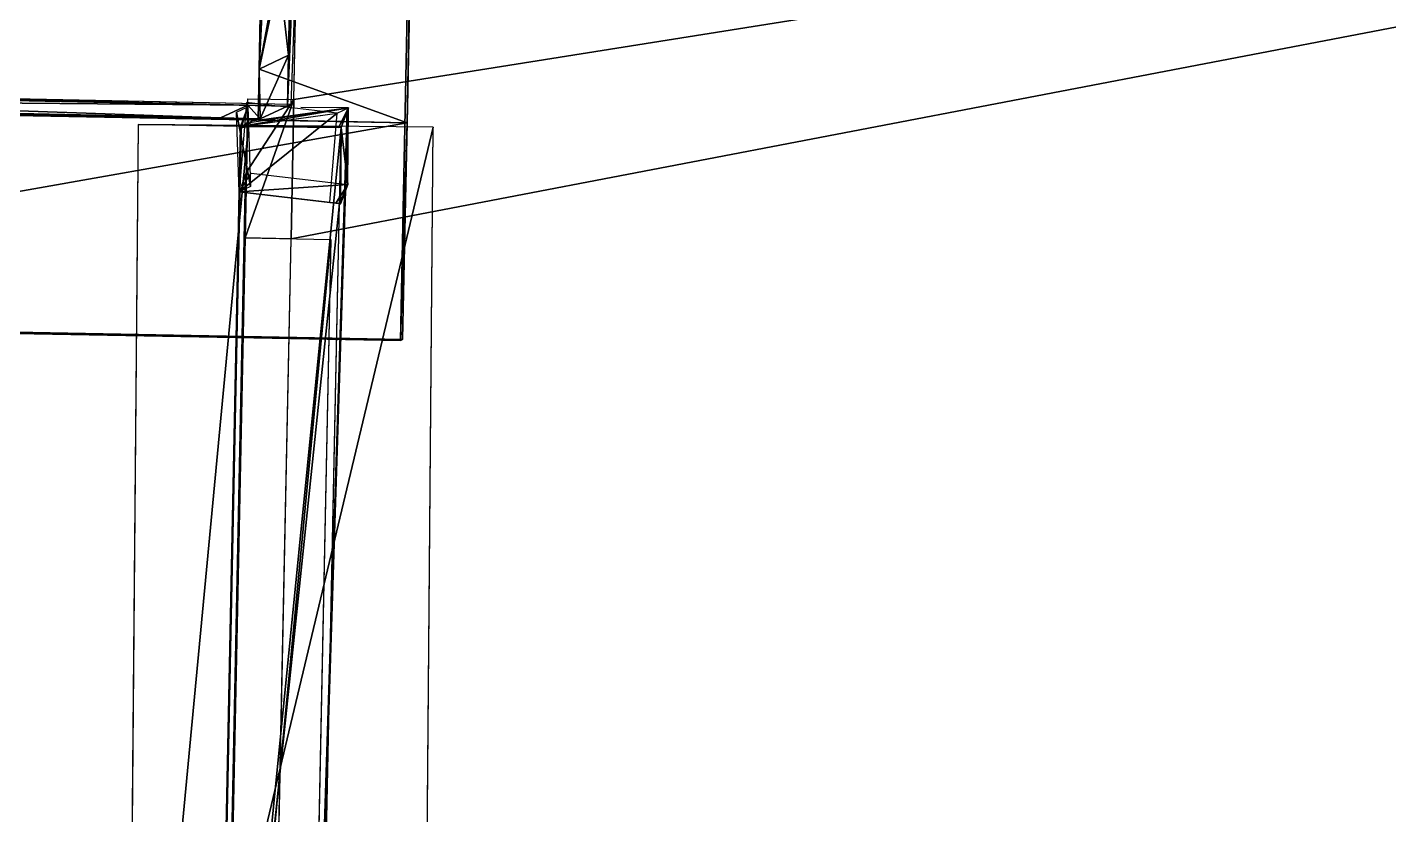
# Model space of a CAD drawing. Extents: x -1551 to 3643, y -2128 to 2177.
# Drawn here: x 396.6 to 477.2, y -26.5 to 20.1 of the extents above; entities that cross this region are included whole.
import ezdxf

# ---------------------------------------------------------------- set-up
doc = ezdxf.new("R2010")
doc.units = 0
doc.header["$MEASUREMENT"] = 0
doc.layers.get('0').update_dxf_attribs({"color": 13, "linetype": 'CONTINUOUS'})

# ---------------------------------------------------------------- blocks, each defined once
blk = doc.blocks.new('HOUSE_DWG')
at = {"color": 0}
for p, q in [((554.496, 70.749, 194.095), (538.333, 138.813, 194.095)), ((538.333, 138.813, 186.381), (551.533, 83.224, 186.381)), ((538.333, 138.813, 186.381), (551.533, 83.224, 186.381)), ((554.496, 70.749, 194.095), (538.333, 138.813, 194.095)), ((542.263, 84.106, 186.381), (529.756, 136.776, 186.381)), ((542.263, 84.106, 82.079), (529.756, 136.776, 82.079)), ((542.263, 84.106, 186.381), (529.756, 136.776, 186.381)), ((542.263, 84.106, 82.079), (529.756, 136.776, 82.079)), ((543.287, 81.694, 86.119), (532.889, 125.483, 86.119)), ((542.956, 81.187, 186.381), (542.263, 84.106, 186.381)), ((542.263, 84.106, 82.079), (542.263, 84.106, 186.381)), ((542.956, 81.187, 186.381), (542.263, 84.106, 186.381)), ((542.956, 81.187, 82.079), (542.263, 84.106, 82.079)), ((542.263, 84.106, 82.079), (542.263, 84.106, 186.381)), ((542.956, 81.187, 82.079), (542.263, 84.106, 82.079)), ((551.533, 83.224, 186.381), (488.178, 68.179, 201.448)), ((551.533, 83.224, 186.381), (488.178, 68.179, 201.448)), ((542.956, 81.187, 186.381), (551.533, 83.224, 186.381)), ((542.956, 81.187, 186.381), (551.533, 83.224, 186.381)), ((551.533, 83.224, 186.381), (554.496, 70.749, 186.381)), ((551.533, 83.224, 186.381), (554.496, 70.749, 186.381)), ((552.252, 82.674, 126.731), (541.652, 80.027, 126.731)), ((570.668, 8.946, 125.262), (552.252, 82.674, 126.731)), ((540.651, 81.069, 86.676), (543.287, 81.694, 86.119)), ((546.538, 82.037, 126.731), (541.181, 81.308, 126.449)), ((546.538, 82.037, 86.735), (541.203, 79.842, 86.735)), ((546.538, 82.037, 86.735), (541.221, 79.762, 86.735)), ((541.652, 80.027, 126.731), (546.538, 82.037, 126.731)), ((545.187, 73.693, 86.119), (543.287, 81.694, 86.119)), ((545.187, 73.693, 86.119), (543.287, 81.694, 86.119)), ((546.538, 82.037, 86.735), (543.801, 81.356, 86.746)), ((546.538, 82.037, 86.731), (546.538, 82.037, 86.735)), ((547.647, 77.662, 86.661), (546.538, 82.037, 86.731)), ((563.194, 7.981, 85.569), (546.538, 82.037, 86.735)), ((546.538, 82.037, 86.735), (546.605, 81.921, 92.868)), ((546.823, 81.243, 126.546), (546.538, 82.037, 86.735)), ((546.538, 82.037, 86.735), (546.605, 81.921, 92.868)), ((546.538, 82.037, 126.731), (546.538, 82.037, 86.735)), ((547.45, 76.812, 126.79), (546.538, 82.037, 126.731)), ((546.605, 81.921, 92.868), (546.654, 81.835, 97.408)), ((546.605, 81.921, 92.868), (563.26, 7.865, 91.701)), ((546.605, 81.921, 92.868), (546.654, 81.835, 97.408)), ((546.654, 81.835, 97.408), (546.971, 81.28, 126.545)), ((546.654, 81.835, 97.408), (546.971, 81.28, 126.545)), ((540.673, 80.645, 82.079), (440.139, 56.772, 82.079)), ((440.139, 56.772, 179.228), (540.673, 80.645, 179.228)), ((440.139, 56.772, 179.228), (540.673, 80.645, 179.228)), ((540.673, 80.645, 82.079), (440.139, 56.772, 82.079)), ((516.307, 74.859, 68.949), (542.956, 81.187, 68.949)), ((541.656, 76.84, 86.676), (540.651, 81.069, 86.676)), ((542.956, 81.187, 82.079), (540.673, 80.645, 82.079)), ((540.673, 80.645, 179.228), (542.956, 81.187, 179.228)), ((540.673, 80.645, 179.228), (542.956, 81.187, 179.228)), ((542.956, 81.187, 82.079), (540.673, 80.645, 82.079)), ((540.673, 80.645, 82.079), (540.673, 80.645, 179.228)), ((540.673, 80.645, 82.079), (540.673, 80.645, 179.228)), ((540.768, 80.602, 86.753), (540.764, 80.607, 86.473)), ((540.764, 80.607, 86.473), (541.653, 76.845, 86.414)), ((540.764, 80.607, 126.508), (540.764, 80.607, 86.473)), ((540.764, 80.607, 86.473), (542.09, 76.083, 86.473)), ((542.09, 76.083, 126.508), (540.764, 80.607, 126.508)), ((541.163, 79.912, 123.071), (540.768, 80.602, 86.767)), ((540.768, 80.602, 86.767), (540.768, 80.602, 86.753)), ((541.181, 81.308, 126.449), (542.093, 76.083, 126.508)), ((546.971, 81.28, 126.545), (541.187, 79.907, 126.732)), ((541.711, 79.972, 126.566), (546.823, 81.243, 126.546)), ((542.956, 81.187, 68.949), (542.956, 81.187, 82.079)), ((542.956, 81.187, 179.228), (542.956, 81.187, 186.381)), ((542.956, 81.187, 179.228), (542.956, 81.187, 186.381)), ((542.956, 81.187, 179.228), (542.956, 81.187, 82.079)), ((542.956, 81.187, 179.228), (542.956, 81.187, 82.079)), ((542.956, 81.187, 68.949), (542.956, 81.187, 82.079)), ((546.971, 81.28, 126.545), (546.823, 81.243, 126.546)), ((546.971, 81.28, 126.545), (548.084, 76.899, 126.824)), ((548.011, 76.896, 126.476), (546.971, 81.28, 126.545)), ((541.652, 80.027, 126.731), (535.304, 78.441, 126.731)), ((541.652, 80.027, 126.731), (535.304, 78.441, 126.731)), ((541.203, 79.842, 126.731), (535.304, 78.441, 126.731)), ((540.979, 79.705, 86.698), (541.199, 79.757, 123.017)), ((541.163, 79.912, 123.071), (541.193, 79.782, 123.069)), ((541.166, 79.907, 123.327), (541.163, 79.912, 123.071)), ((541.163, 79.912, 123.071), (541.193, 79.782, 123.069)), ((541.193, 79.782, 123.069), (541.166, 79.907, 123.327)), ((541.175, 79.891, 124.145), (541.166, 79.907, 123.327)), ((541.193, 79.782, 123.069), (541.166, 79.907, 123.327)), ((541.193, 79.782, 123.069), (541.166, 79.907, 123.327)), ((541.201, 79.845, 126.567), (541.175, 79.891, 124.145)), ((541.175, 79.891, 124.145), (541.206, 79.759, 124.142)), ((541.175, 79.891, 124.145), (541.206, 79.759, 124.142)), ((541.187, 79.907, 126.732), (541.203, 79.842, 126.731)), ((541.199, 79.757, 123.017), (541.193, 79.782, 123.069)), ((541.199, 79.757, 123.017), (541.193, 79.782, 123.069)), ((541.199, 79.757, 123.069), (541.193, 79.782, 123.069)), ((541.199, 79.757, 123.069), (541.193, 79.782, 123.069)), ((541.199, 79.757, 123.069), (541.193, 79.782, 123.069)), ((541.206, 79.759, 124.142), (541.199, 79.757, 123.069)), ((541.206, 79.759, 124.142), (541.199, 79.757, 123.069)), ((541.206, 79.759, 124.142), (541.199, 79.757, 123.069)), ((541.199, 79.757, 123.069), (558.573, 6.487, 121.908)), ((541.199, 79.757, 123.017), (541.199, 79.757, 123.069)), ((541.711, 79.972, 126.566), (541.201, 79.845, 126.567)), ((541.221, 79.762, 126.566), (541.201, 79.845, 126.567)), ((541.221, 79.762, 126.566), (541.201, 79.845, 126.567)), ((541.203, 79.842, 126.731), (541.201, 79.845, 126.567)), ((541.221, 79.762, 126.566), (541.201, 79.845, 126.567)), ((541.221, 79.762, 126.566), (541.201, 79.845, 126.567)), ((541.203, 79.842, 126.731), (541.652, 80.027, 126.731)), ((541.221, 79.762, 126.566), (541.203, 79.842, 126.731)), ((541.221, 79.762, 126.566), (541.203, 79.842, 126.731)), ((541.203, 79.842, 86.735), (541.203, 79.842, 126.731)), ((541.206, 79.759, 124.142), (541.221, 79.762, 126.566)), ((541.206, 79.759, 124.142), (541.221, 79.762, 126.566)), ((541.206, 79.759, 124.142), (541.221, 79.762, 126.566)), ((541.206, 79.759, 124.142), (541.221, 79.762, 126.566)), ((541.206, 79.759, 124.142), (541.883, 76.893, 124.097)), ((541.221, 79.762, 126.566), (541.711, 79.972, 126.566)), ((541.221, 79.762, 86.735), (541.221, 79.762, 126.566)), ((541.221, 79.762, 126.566), (541.897, 76.897, 126.52)), ((541.898, 76.897, 126.566), (541.221, 79.762, 126.566)), ((541.221, 79.762, 126.566), (541.897, 76.897, 126.52)), ((541.656, 76.84, 86.698), (540.979, 79.705, 86.698)), ((535.304, 78.441, 126.731), (553.72, 4.713, 125.262)), ((541.951, 76.872, 87.075), (547.651, 77.654, 87.075)), ((547.651, 77.654, 87.075), (547.647, 77.662, 86.661)), ((548.08, 76.905, 126.475), (547.651, 77.654, 87.075)), ((547.651, 77.654, 87.075), (547.79, 76.865, 126.477)), ((548.08, 76.905, 126.475), (547.651, 77.654, 87.075)), ((547.651, 77.654, 87.075), (547.79, 76.865, 126.477)), ((541.653, 76.845, 86.414), (541.656, 76.84, 86.676)), ((541.71, 76.746, 91.606), (541.656, 76.84, 86.698)), ((541.656, 76.84, 86.698), (542.551, 73.067, 86.676)), ((541.656, 76.84, 86.685), (541.656, 76.84, 86.694)), ((541.656, 76.84, 86.694), (541.656, 76.84, 86.698)), ((541.656, 76.84, 86.676), (541.656, 76.84, 86.685)), ((542.551, 73.067, 86.676), (541.656, 76.84, 86.676)), ((541.71, 76.746, 91.606), (541.973, 76.286, 115.839)), ((558.239, 7.07, 91.202), (541.71, 76.746, 91.606)), ((541.897, 76.897, 126.52), (541.883, 76.893, 124.097)), ((541.897, 76.897, 126.52), (541.883, 76.893, 124.097)), ((541.883, 76.893, 124.097), (542.063, 76.129, 124.085)), ((542.09, 76.083, 126.508), (541.897, 76.897, 126.52)), ((541.897, 76.897, 126.52), (541.898, 76.897, 126.566)), ((542.09, 76.083, 126.508), (541.951, 76.872, 87.075)), ((542.093, 76.083, 126.508), (547.79, 76.865, 126.508)), ((547.79, 76.865, 126.477), (542.093, 76.083, 126.508)), ((547.79, 76.865, 126.477), (542.093, 76.083, 126.508)), ((542.093, 76.083, 126.508), (547.79, 76.865, 126.508)), ((547.45, 76.812, 126.79), (542.093, 76.083, 126.508)), ((547.45, 76.812, 126.79), (542.093, 76.083, 126.508)), ((548.084, 76.899, 126.824), (547.45, 76.812, 126.79)), ((547.79, 76.865, 126.477), (548.011, 76.896, 126.476)), ((547.79, 76.865, 126.477), (548.011, 76.896, 126.476)), ((547.79, 76.865, 126.508), (547.79, 76.865, 126.477)), ((547.79, 76.865, 126.508), (547.79, 76.865, 126.477)), ((548.011, 76.896, 126.476), (548.08, 76.905, 126.475)), ((548.011, 76.896, 126.476), (548.08, 76.905, 126.475)), ((548.084, 76.899, 126.824), (548.08, 76.905, 126.475)), ((548.084, 76.899, 126.824), (548.08, 76.905, 126.475)), ((542.01, 76.221, 119.243), (542.063, 76.129, 124.085)), ((542.063, 76.129, 124.085), (542.09, 76.083, 126.508)), ((542.09, 76.083, 86.473), (542.09, 76.083, 126.508)), ((542.093, 76.083, 126.508), (542.09, 76.083, 126.508)), ((542.551, 73.067, 86.676), (547.475, 74.239, 85.953)), ((547.475, 74.239, 85.953), (563.194, 7.981, 85.569)), ((545.187, 73.693, 86.119), (542.551, 73.067, 86.676)), ((560.959, 7.27, 86.119), (545.187, 73.693, 86.119)), ((542.551, 73.067, 86.676), (558.186, 7.164, 86.294)), ((542.551, 73.067, 86.676), (558.186, 7.164, 86.294)), ((491.14, 55.704, 209.162), (554.496, 70.749, 194.095)), ((491.14, 55.704, 209.162), (554.496, 70.749, 194.095)), ((554.496, 70.749, 186.381), (554.496, 70.749, 194.095)), ((554.496, 70.749, 186.381), (554.496, 70.749, 194.095))]:
    blk.add_line(p, q, dxfattribs=at)
at = {"color": 47}
blk.add_line((542.956, 81.187, 68.949), (529.756, 136.776, 11.702), dxfattribs=at)
at = {"color": 17}
for p, q in [((558.572, 6.593, 125.571), (541.203, 79.842, 126.731)), ((558.572, 6.593, 125.571), (541.203, 79.842, 126.731)), ((564.356, 7.966, 125.384), (548.011, 76.896, 126.476))]:
    blk.add_line(p, q, dxfattribs=at)
at = {"color": 253}
blk.add_line((554.496, 70.749, 186.381), (491.14, 55.704, 201.448), dxfattribs=at)
blk.add_line((554.496, 70.749, 186.381), (491.14, 55.704, 201.448), dxfattribs=at)
at = {"color": 8}
mesh = blk.add_polyface(dxfattribs=at)
corners = [(491.14, 55.704, 209.162), (477.686, 112.36, 209.162), (432.242, 41.718, 189.013), (481.713, 234.575, 219.864), (429.647, 118.729, 194.095), (551.54, 129.898, 234.427), (489.162, 392.587, 234.427)]
mesh.append_faces([[corners[k] for k in face] for face in [(2, 3, 4), (3, 5, 6)]], dxfattribs={"vtx0": -1, "color": 8})
mesh.append_faces([[corners[k] for k in face] for face in [(3, 2, 1)]], dxfattribs={"vtx0": -1, "vtx1": -1, "vtx2": -1, "color": 8})
mesh.append_faces([[corners[k] for k in face] for face in [(3, 1, 5)]], dxfattribs={"vtx0": -1, "vtx2": -1, "color": 8})
mesh.append_faces([[corners[k] for k in face] for face in [(0, 1, 2)]], dxfattribs={"vtx1": -1, "color": 8})
at = {"color": 55}
mesh = blk.add_polyface(dxfattribs=at)
corners = [(775.96, 183.203, 86.119), (543.287, 81.694, 86.119), (532.889, 125.483, 86.119), (545.187, 73.693, 86.119), (560.959, 7.27, 86.119), (657.721, 30.247, 86.119), (690.563, 39.729, 86.119), (797.995, 90.408, 86.119), (803.649, 66.596, 86.119), (804.031, 64.99, 86.119), (803.652, 66.583, 86.119)]
mesh.append_faces([[corners[k] for k in face] for face in [(0, 1, 2), (6, 7, 8), (9, 6, 10)]], dxfattribs={"vtx0": -1, "color": 55})
mesh.append_faces([[corners[k] for k in face] for face in [(1, 0, 3), (3, 0, 4), (4, 0, 5)]], dxfattribs={"vtx0": -1, "vtx1": -1, "color": 55})
mesh.append_faces([[corners[k] for k in face] for face in [(5, 0, 6)]], dxfattribs={"vtx0": -1, "vtx1": -1, "vtx2": -1, "color": 55})
mesh.append_faces([[corners[k] for k in face] for face in [(6, 0, 7), (6, 9, 5)]], dxfattribs={"vtx0": -1, "vtx2": -1, "color": 55})
at = {"color": 8}
mesh = blk.add_polyface(dxfattribs=at)
corners = [(491.14, 55.704, 209.162), (490.383, 115.375, 206.142), (477.686, 112.36, 209.162), (538.333, 138.813, 194.095), (487.674, 126.783, 206.142), (554.496, 70.749, 194.095)]
mesh.append_faces([[corners[k] for k in face] for face in [(0, 1, 2), (1, 3, 4), (3, 0, 5)]], dxfattribs={"vtx0": -1, "color": 8})
mesh.append_faces([[corners[k] for k in face] for face in [(3, 1, 0)]], dxfattribs={"vtx0": -1, "vtx1": -1, "vtx2": -1, "color": 8})
at = {"color": 0}
mesh = blk.add_polyface(dxfattribs=at)
corners = [(538.333, 138.813, 186.381), (542.263, 84.106, 186.381), (529.756, 136.776, 186.381), (551.533, 83.224, 186.381), (542.956, 81.187, 186.381)]
mesh.append_faces([[corners[k] for k in face] for face in [(0, 1, 2), (1, 3, 4)]], dxfattribs={"vtx0": -1, "color": 0})
mesh.append_faces([[corners[k] for k in face] for face in [(1, 0, 3)]], dxfattribs={"vtx0": -1, "vtx2": -1, "color": 0})
at = {"color": 253}
mesh = blk.add_polyface(dxfattribs=at)
corners = [(551.533, 83.224, 186.381), (554.496, 70.749, 194.095), (554.496, 70.749, 186.381), (538.333, 138.813, 194.095), (538.333, 138.813, 186.381)]
mesh.append_faces([[corners[k] for k in face] for face in [(0, 1, 2), (3, 0, 4)]], dxfattribs={"vtx0": -1, "color": 253})
mesh.append_faces([[corners[k] for k in face] for face in [(1, 0, 3)]], dxfattribs={"vtx0": -1, "vtx1": -1, "color": 253})
at = {"color": 43}
mesh = blk.add_polyface(dxfattribs=at)
corners = [(542.263, 84.106, 82.079), (541.086, 89.06, 120.953), (542.263, 84.106, 186.381), (529.756, 136.776, 82.079), (533.39, 121.471, 120.953), (533.39, 121.471, 176.945), (529.756, 136.776, 186.381), (541.086, 89.06, 176.945)]
mesh.append_faces([[corners[k] for k in face] for face in [(0, 1, 2), (5, 6, 7)]], dxfattribs={"vtx0": -1, "color": 43})
mesh.append_faces([[corners[k] for k in face] for face in [(1, 3, 4), (4, 3, 5), (6, 5, 3)]], dxfattribs={"vtx0": -1, "vtx1": -1, "color": 43})
mesh.append_faces([[corners[k] for k in face] for face in [(1, 0, 3)]], dxfattribs={"vtx0": -1, "vtx2": -1, "color": 43})
mesh = blk.add_polyface(dxfattribs=at)
corners = [(542.263, 84.106, 186.381), (541.086, 89.06, 176.945), (529.756, 136.776, 186.381), (541.086, 89.06, 120.953)]
mesh.append_faces([[corners[k] for k in face] for face in [(0, 1, 2), (1, 0, 3)]], dxfattribs={"vtx0": -1, "color": 43})
at = {"color": 47}
mesh = blk.add_polyface(dxfattribs=at)
corners = [(529.756, 136.776, 11.702), (542.956, 81.187, 82.079), (542.956, 81.187, 68.949), (542.263, 84.106, 82.079), (529.756, 136.776, 82.079)]
mesh.append_faces([[corners[k] for k in face] for face in [(0, 1, 2), (3, 0, 4)]], dxfattribs={"vtx0": -1, "color": 47})
mesh.append_faces([[corners[k] for k in face] for face in [(1, 0, 3)]], dxfattribs={"vtx0": -1, "vtx1": -1, "color": 47})
at = {"color": 253}
mesh = blk.add_polyface(dxfattribs=at)
corners = [(542.263, 84.106, 82.079), (542.956, 81.187, 179.228), (542.956, 81.187, 82.079), (542.263, 84.106, 186.381), (542.956, 81.187, 186.381)]
mesh.append_faces([[corners[k] for k in face] for face in [(0, 1, 2), (1, 3, 4)]], dxfattribs={"vtx0": -1, "color": 253})
mesh.append_faces([[corners[k] for k in face] for face in [(3, 1, 0)]], dxfattribs={"vtx0": -1, "vtx1": -1, "color": 253})
mesh = blk.add_polyface(dxfattribs=at)
corners = [(488.178, 68.179, 201.448), (542.956, 81.187, 186.381), (551.533, 83.224, 186.381), (540.673, 80.645, 179.228), (542.956, 81.187, 179.228), (440.139, 56.772, 179.228), (437.857, 56.23, 179.228), (437.857, 56.23, 181.299), (429.279, 54.193, 181.299)]
mesh.append_faces([[corners[k] for k in face] for face in [(0, 1, 2), (1, 3, 4)]], dxfattribs={"vtx0": -1, "color": 253})
mesh.append_faces([[corners[k] for k in face] for face in [(3, 1, 5), (5, 1, 6), (6, 1, 7), (7, 1, 8), (8, 1, 0)]], dxfattribs={"vtx0": -1, "vtx1": -1, "color": 253})
at = {"color": 0}
mesh = blk.add_polyface(dxfattribs=at)
corners = [(551.533, 83.224, 186.381), (491.14, 55.704, 201.448), (488.178, 68.179, 201.448), (554.496, 70.749, 186.381)]
mesh.append_faces([[corners[k] for k in face] for face in [(0, 1, 2), (1, 0, 3)]], dxfattribs={"vtx0": -1, "color": 0})
at = {"color": 17}
mesh = blk.add_polyface(dxfattribs=at)
corners = [(553.72, 4.713, 125.262), (541.652, 80.027, 126.731), (535.304, 78.441, 126.731), (552.252, 82.674, 126.731), (570.668, 8.946, 125.262)]
mesh.append_faces([[corners[k] for k in face] for face in [(0, 1, 2), (3, 0, 4)]], dxfattribs={"vtx0": -1, "color": 17})
mesh.append_faces([[corners[k] for k in face] for face in [(1, 0, 3)]], dxfattribs={"vtx0": -1, "vtx1": -1, "color": 17})
at = {"color": 0}
mesh = blk.add_polyface(dxfattribs=at)
corners = [(543.287, 81.694, 86.119), (541.656, 76.84, 86.676), (540.651, 81.069, 86.676), (542.551, 73.067, 86.676), (545.187, 73.693, 86.119)]
mesh.append_faces([[corners[k] for k in face] for face in [(0, 1, 2), (3, 0, 4)]], dxfattribs={"vtx0": -1, "color": 0})
mesh.append_faces([[corners[k] for k in face] for face in [(1, 0, 3)]], dxfattribs={"vtx0": -1, "vtx1": -1, "color": 0})
at = {"color": 251}
mesh = blk.add_polyface(dxfattribs=at)
corners = [(542.093, 76.083, 126.508), (546.538, 82.037, 126.731), (541.181, 81.308, 126.449), (547.45, 76.812, 126.79)]
mesh.append_faces([[corners[k] for k in face] for face in [(0, 1, 2), (1, 0, 3)]], dxfattribs={"vtx0": -1, "color": 251})
at = {"color": 0}
mesh = blk.add_polyface(dxfattribs=at)
corners = [(541.203, 79.842, 126.731), (546.538, 82.037, 86.735), (541.203, 79.842, 86.735), (546.538, 82.037, 126.731)]
mesh.append_faces([[corners[k] for k in face] for face in [(0, 1, 2), (1, 0, 3)]], dxfattribs={"vtx0": -1, "color": 0})
at = {"color": 17}
mesh = blk.add_polyface(dxfattribs=at)
corners = [(548.08, 76.905, 126.475), (546.971, 81.28, 126.545), (548.084, 76.899, 126.824), (547.651, 77.654, 87.075), (547.647, 77.662, 86.661), (546.538, 82.037, 86.731)]
mesh.append_faces([[corners[k] for k in face] for face in [(0, 1, 2), (1, 4, 5)]], dxfattribs={"vtx0": -1, "color": 17})
mesh.append_faces([[corners[k] for k in face] for face in [(1, 0, 3), (1, 3, 4)]], dxfattribs={"vtx0": -1, "vtx2": -1, "color": 17})
mesh = blk.add_polyface(dxfattribs=at)
corners = [(563.194, 7.981, 85.569), (546.605, 81.921, 92.868), (563.26, 7.865, 91.701), (546.538, 82.037, 86.735)]
mesh.append_faces([[corners[k] for k in face] for face in [(0, 1, 2), (1, 0, 3)]], dxfattribs={"vtx0": -1, "color": 17})
at = {"color": 0}
mesh = blk.add_polyface(dxfattribs=at)
corners = [(546.823, 81.243, 126.546), (546.538, 82.037, 86.735), (546.605, 81.921, 92.868)]
mesh.append_faces([[corners[k] for k in face] for face in [(0, 1, 2)]], dxfattribs={"color": 0})
at = {"color": 17}
mesh = blk.add_polyface(dxfattribs=at)
corners = [(546.605, 81.921, 92.868), (546.654, 81.835, 97.408), (546.971, 81.28, 126.545)]
mesh.append_faces([[corners[k] for k in face] for face in [(0, 1, 2)]], dxfattribs={"color": 17})
at = {"color": 251}
mesh = blk.add_polyface(dxfattribs=at)
corners = [(546.823, 81.243, 126.546), (546.605, 81.921, 92.868), (546.654, 81.835, 97.408)]
mesh.append_faces([[corners[k] for k in face] for face in [(0, 1, 2)]], dxfattribs={"color": 251})
at = {"color": 0}
mesh = blk.add_polyface(dxfattribs=at)
corners = [(546.823, 81.243, 126.546), (546.654, 81.835, 97.408), (546.971, 81.28, 126.545)]
mesh.append_faces([[corners[k] for k in face] for face in [(0, 1, 2)]], dxfattribs={"color": 0})
at = {"color": 47}
mesh = blk.add_polyface(dxfattribs=at)
corners = [(542.956, 81.187, 82.079), (516.307, 74.859, 68.949), (542.956, 81.187, 68.949), (510.388, 73.453, 80.778), (470.766, 64.045, 80.778), (510.388, 73.453, 48.268), (437.857, 56.23, 37.891), (516.307, 74.859, 37.891), (470.766, 64.045, 48.268), (437.857, 56.23, 82.079)]
mesh.append_faces([[corners[k] for k in face] for face in [(0, 1, 2), (5, 6, 7)]], dxfattribs={"vtx0": -1, "color": 47})
mesh.append_faces([[corners[k] for k in face] for face in [(1, 0, 3), (3, 0, 4), (6, 8, 9), (9, 4, 0)]], dxfattribs={"vtx0": -1, "vtx1": -1, "color": 47})
mesh.append_faces([[corners[k] for k in face] for face in [(6, 5, 8), (9, 8, 4)]], dxfattribs={"vtx0": -1, "vtx2": -1, "color": 47})
mesh = blk.add_polyface(dxfattribs=at)
corners = [(542.956, 81.187, 82.079), (440.139, 56.772, 82.079), (437.857, 56.23, 82.079), (540.673, 80.645, 82.079)]
mesh.append_faces([[corners[k] for k in face] for face in [(0, 1, 2), (1, 0, 3)]], dxfattribs={"vtx0": -1, "color": 47})
at = {"color": 43}
mesh = blk.add_polyface(dxfattribs=at)
corners = [(540.673, 80.645, 82.079), (511.04, 73.608, 126.305), (440.139, 56.772, 82.079), (540.673, 80.645, 179.228), (511.04, 73.608, 176.237), (472.43, 64.44, 176.237), (440.139, 56.772, 179.228), (472.43, 64.44, 126.305)]
mesh.append_faces([[corners[k] for k in face] for face in [(0, 1, 2), (5, 6, 7)]], dxfattribs={"vtx0": -1, "color": 43})
mesh.append_faces([[corners[k] for k in face] for face in [(1, 3, 4), (4, 3, 5), (6, 5, 3)]], dxfattribs={"vtx0": -1, "vtx1": -1, "color": 43})
mesh.append_faces([[corners[k] for k in face] for face in [(1, 0, 3)]], dxfattribs={"vtx0": -1, "vtx2": -1, "color": 43})
at = {"color": 251}
mesh = blk.add_polyface(dxfattribs=at)
corners = [(542.956, 81.187, 179.228), (540.673, 80.645, 82.079), (542.956, 81.187, 82.079), (540.673, 80.645, 179.228)]
mesh.append_faces([[corners[k] for k in face] for face in [(0, 1, 2), (1, 0, 3)]], dxfattribs={"vtx0": -1, "color": 251})
at = {"color": 0}
mesh = blk.add_polyface(dxfattribs=at)
corners = [(540.979, 79.705, 86.698), (540.764, 80.607, 86.473), (541.653, 76.845, 86.414), (541.199, 79.757, 123.017)]
mesh.append_faces([[corners[k] for k in face] for face in [(0, 1, 2), (1, 0, 3)]], dxfattribs={"vtx0": -1, "color": 0})
mesh = blk.add_polyface(dxfattribs=at)
corners = [(540.764, 80.607, 86.473), (541.199, 79.757, 123.017), (541.193, 79.782, 123.069)]
mesh.append_faces([[corners[k] for k in face] for face in [(0, 1, 2)]], dxfattribs={"color": 0})
mesh = blk.add_polyface(dxfattribs=at)
corners = [(540.764, 80.607, 86.473), (541.193, 79.782, 123.069), (541.163, 79.912, 123.071)]
mesh.append_faces([[corners[k] for k in face] for face in [(0, 1, 2)]], dxfattribs={"color": 0})
mesh = blk.add_polyface(dxfattribs=at)
corners = [(540.764, 80.607, 126.508), (542.09, 76.083, 86.473), (542.09, 76.083, 126.508), (540.764, 80.607, 86.473)]
mesh.append_faces([[corners[k] for k in face] for face in [(0, 1, 2), (1, 0, 3)]], dxfattribs={"vtx0": -1, "color": 0})
at = {"color": 17}
mesh = blk.add_polyface(dxfattribs=at)
corners = [(541.203, 79.842, 126.731), (546.971, 81.28, 126.545), (541.187, 79.907, 126.732), (558.572, 6.593, 125.571), (548.011, 76.896, 126.476), (564.356, 7.966, 125.384)]
mesh.append_faces([[corners[k] for k in face] for face in [(0, 1, 2), (4, 3, 5)]], dxfattribs={"vtx0": -1, "color": 17})
mesh.append_faces([[corners[k] for k in face] for face in [(1, 3, 4)]], dxfattribs={"vtx0": -1, "vtx1": -1, "color": 17})
mesh.append_faces([[corners[k] for k in face] for face in [(1, 0, 3)]], dxfattribs={"vtx0": -1, "vtx2": -1, "color": 17})
at = {"color": 0}
mesh = blk.add_polyface(dxfattribs=at)
corners = [(541.652, 80.027, 126.731), (541.203, 79.842, 126.731), (535.304, 78.441, 126.731)]
mesh.append_faces([[corners[k] for k in face] for face in [(0, 1, 2)]], dxfattribs={"color": 0})
mesh = blk.add_polyface(dxfattribs=at)
corners = [(541.163, 79.912, 123.071), (541.193, 79.782, 123.069), (541.166, 79.907, 123.327)]
mesh.append_faces([[corners[k] for k in face] for face in [(0, 1, 2)]], dxfattribs={"color": 0})
mesh = blk.add_polyface(dxfattribs=at)
corners = [(541.166, 79.907, 123.327), (541.193, 79.782, 123.069), (541.175, 79.891, 124.145)]
mesh.append_faces([[corners[k] for k in face] for face in [(0, 1, 2)]], dxfattribs={"color": 0})
mesh = blk.add_polyface(dxfattribs=at)
corners = [(541.201, 79.845, 126.567), (541.193, 79.782, 123.069), (541.221, 79.762, 126.566), (541.166, 79.907, 123.327)]
mesh.append_faces([[corners[k] for k in face] for face in [(0, 1, 2), (1, 0, 3)]], dxfattribs={"vtx0": -1, "color": 0})
mesh = blk.add_polyface(dxfattribs=at)
corners = [(541.221, 79.762, 126.566), (541.175, 79.891, 124.145), (541.206, 79.759, 124.142), (541.201, 79.845, 126.567)]
mesh.append_faces([[corners[k] for k in face] for face in [(0, 1, 2), (1, 0, 3)]], dxfattribs={"vtx0": -1, "color": 0})
mesh = blk.add_polyface(dxfattribs=at)
corners = [(541.206, 79.759, 124.142), (541.193, 79.782, 123.069), (541.199, 79.757, 123.069), (541.175, 79.891, 124.145)]
mesh.append_faces([[corners[k] for k in face] for face in [(0, 1, 2), (1, 0, 3)]], dxfattribs={"vtx0": -1, "color": 0})
mesh = blk.add_polyface(dxfattribs=at)
corners = [(541.193, 79.782, 123.069), (541.199, 79.757, 123.017), (541.199, 79.757, 123.069)]
mesh.append_faces([[corners[k] for k in face] for face in [(0, 1, 2)]], dxfattribs={"color": 0})
mesh = blk.add_polyface(dxfattribs=at)
corners = [(541.193, 79.782, 123.069), (541.199, 79.757, 123.069), (541.206, 79.759, 124.142)]
mesh.append_faces([[corners[k] for k in face] for face in [(0, 1, 2)]], dxfattribs={"color": 0})
mesh = blk.add_polyface(dxfattribs=at)
corners = [(541.193, 79.782, 123.069), (541.206, 79.759, 124.142), (541.221, 79.762, 126.566)]
mesh.append_faces([[corners[k] for k in face] for face in [(0, 1, 2)]], dxfattribs={"color": 0})
at = {"color": 17}
mesh = blk.add_polyface(dxfattribs=at)
corners = [(558.572, 6.593, 125.571), (558.612, 6.42, 125.404), (558.613, 6.417, 125.568), (558.61, 6.423, 125.269), (558.577, 6.481, 122.217), (558.573, 6.487, 121.908), (541.199, 79.757, 123.069), (541.206, 79.759, 124.142), (541.221, 79.762, 126.566), (541.203, 79.842, 126.731)]
mesh.append_faces([[corners[k] for k in face] for face in [(0, 1, 2), (8, 0, 9)]], dxfattribs={"vtx0": -1, "color": 17})
mesh.append_faces([[corners[k] for k in face] for face in [(1, 0, 3), (3, 0, 4), (4, 0, 5), (5, 0, 6), (6, 0, 7), (7, 0, 8)]], dxfattribs={"vtx0": -1, "vtx1": -1, "color": 17})
at = {"color": 0}
mesh = blk.add_polyface(dxfattribs=at)
corners = [(541.711, 79.972, 126.566), (541.201, 79.845, 126.567), (541.221, 79.762, 126.566)]
mesh.append_faces([[corners[k] for k in face] for face in [(0, 1, 2)]], dxfattribs={"color": 0})
mesh = blk.add_polyface(dxfattribs=at)
corners = [(541.201, 79.845, 126.567), (541.221, 79.762, 126.566), (541.203, 79.842, 126.731)]
mesh.append_faces([[corners[k] for k in face] for face in [(0, 1, 2)]], dxfattribs={"color": 0})
mesh = blk.add_polyface(dxfattribs=at)
corners = [(541.897, 76.897, 126.52), (541.206, 79.759, 124.142), (541.883, 76.893, 124.097), (541.221, 79.762, 126.566)]
mesh.append_faces([[corners[k] for k in face] for face in [(0, 1, 2), (1, 0, 3)]], dxfattribs={"vtx0": -1, "color": 0})
mesh = blk.add_polyface(dxfattribs=at)
corners = [(541.221, 79.762, 126.566), (541.897, 76.897, 126.52), (541.898, 76.897, 126.566)]
mesh.append_faces([[corners[k] for k in face] for face in [(0, 1, 2)]], dxfattribs={"color": 0})
mesh = blk.add_polyface(dxfattribs=at)
corners = [(540.979, 79.705, 86.698), (541.656, 76.84, 86.694), (541.656, 76.84, 86.698), (541.656, 76.84, 86.685)]
mesh.append_faces([[corners[k] for k in face] for face in [(0, 1, 2), (1, 0, 3)]], dxfattribs={"vtx0": -1, "color": 0})
mesh = blk.add_polyface(dxfattribs=at)
corners = [(540.979, 79.705, 86.698), (541.656, 76.84, 86.676), (541.656, 76.84, 86.685)]
mesh.append_faces([[corners[k] for k in face] for face in [(0, 1, 2)]], dxfattribs={"color": 0})
mesh = blk.add_polyface(dxfattribs=at)
corners = [(540.979, 79.705, 86.698), (541.653, 76.845, 86.414), (541.656, 76.84, 86.676)]
mesh.append_faces([[corners[k] for k in face] for face in [(0, 1, 2)]], dxfattribs={"color": 0})
at = {"color": 17}
mesh = blk.add_polyface(dxfattribs=at)
corners = [(547.651, 77.654, 87.075), (542.09, 76.083, 126.508), (541.951, 76.872, 87.075), (547.79, 76.865, 126.477), (542.093, 76.083, 126.508)]
mesh.append_faces([[corners[k] for k in face] for face in [(0, 1, 2), (1, 3, 4)]], dxfattribs={"vtx0": -1, "color": 17})
mesh.append_faces([[corners[k] for k in face] for face in [(1, 0, 3)]], dxfattribs={"vtx0": -1, "vtx2": -1, "color": 17})
at = {"color": 251}
mesh = blk.add_polyface(dxfattribs=at)
corners = [(547.651, 77.654, 87.075), (548.011, 76.896, 126.476), (547.79, 76.865, 126.477), (548.08, 76.905, 126.475)]
mesh.append_faces([[corners[k] for k in face] for face in [(0, 1, 2), (1, 0, 3)]], dxfattribs={"vtx0": -1, "color": 251})
at = {"color": 17}
mesh = blk.add_polyface(dxfattribs=at)
corners = [(541.71, 76.746, 91.606), (558.233, 7.081, 90.648), (558.239, 7.07, 91.202), (558.192, 7.153, 86.848), (558.186, 7.164, 86.294), (542.551, 73.067, 86.676), (541.656, 76.84, 86.698)]
mesh.append_faces([[corners[k] for k in face] for face in [(0, 1, 2), (5, 0, 6)]], dxfattribs={"vtx0": -1, "color": 17})
mesh.append_faces([[corners[k] for k in face] for face in [(1, 0, 3), (3, 0, 4), (4, 0, 5)]], dxfattribs={"vtx0": -1, "vtx1": -1, "color": 17})
at = {"color": 0}
mesh = blk.add_polyface(dxfattribs=at)
corners = [(541.897, 76.897, 126.52), (542.063, 76.129, 124.085), (542.09, 76.083, 126.508), (541.883, 76.893, 124.097)]
mesh.append_faces([[corners[k] for k in face] for face in [(0, 1, 2), (1, 0, 3)]], dxfattribs={"vtx0": -1, "color": 0})
at = {"color": 251}
mesh = blk.add_polyface(dxfattribs=at)
corners = [(548.084, 76.899, 126.824), (548.011, 76.896, 126.476), (548.08, 76.905, 126.475), (547.79, 76.865, 126.477), (547.79, 76.865, 126.508), (547.45, 76.812, 126.79), (542.093, 76.083, 126.508)]
mesh.append_faces([[corners[k] for k in face] for face in [(0, 1, 2), (4, 5, 6)]], dxfattribs={"vtx0": -1, "color": 251})
mesh.append_faces([[corners[k] for k in face] for face in [(1, 0, 3), (3, 0, 4)]], dxfattribs={"vtx0": -1, "vtx1": -1, "color": 251})
mesh.append_faces([[corners[k] for k in face] for face in [(4, 0, 5)]], dxfattribs={"vtx0": -1, "vtx2": -1, "color": 251})
at = {"color": 0}
mesh = blk.add_polyface(dxfattribs=at)
corners = [(542.093, 76.083, 126.508), (547.79, 76.865, 126.477), (547.79, 76.865, 126.508)]
mesh.append_faces([[corners[k] for k in face] for face in [(0, 1, 2)]], dxfattribs={"color": 0})
mesh = blk.add_polyface(dxfattribs=at)
corners = [(547.475, 74.239, 85.953), (558.186, 7.164, 86.294), (542.551, 73.067, 86.676), (563.194, 7.981, 85.569), (558.27, 6.81, 86.292)]
mesh.append_faces([[corners[k] for k in face] for face in [(0, 1, 2), (1, 3, 4)]], dxfattribs={"vtx0": -1, "color": 0})
mesh.append_faces([[corners[k] for k in face] for face in [(1, 0, 3)]], dxfattribs={"vtx0": -1, "vtx2": -1, "color": 0})
at = {"color": 253}
mesh = blk.add_polyface(dxfattribs=at)
corners = [(554.496, 70.749, 194.095), (491.14, 55.704, 201.448), (554.496, 70.749, 186.381), (491.14, 55.704, 209.162), (432.242, 41.718, 189.013), (432.242, 41.718, 181.299)]
mesh.append_faces([[corners[k] for k in face] for face in [(0, 1, 2), (1, 4, 5)]], dxfattribs={"vtx0": -1, "color": 253})
mesh.append_faces([[corners[k] for k in face] for face in [(4, 1, 3)]], dxfattribs={"vtx0": -1, "vtx1": -1, "color": 253})
mesh.append_faces([[corners[k] for k in face] for face in [(1, 0, 3)]], dxfattribs={"vtx0": -1, "vtx2": -1, "color": 253})

msp = doc.modelspace()

# ---------------------------------------------------------------- block references
at = {"color": 0, "extrusion": (-0.01666, -0.007773, 0.999831), "rotation": 50.45292499058097}
msp.add_blockref('HOUSE_DWG', (-122.84, -89.728, -45.862), dxfattribs=at)

# ---------------------------------------------------------------- meshes
at = {"color": 0}
mesh = msp.add_polyface(dxfattribs=at)
corners = [(1540.835, -168.191), (1540.669, -168.242), (1534.328, -146.776), (3642.778, 1239.342), (-1049.302, 2177.099), (1537.557, -145.795), (1544.064, -167.21), (1544.843, -169.775), (1545.036, -170.573), (1545.155, -170.537), (1552.441, -194.517), (2561.914, -2128.169), (-1551.246, -1075.875), (1548.973, -195.571), (1541.687, -171.59), (1544.797, -169.789)]
mesh.append_faces([[corners[k] for k in face] for face in [(4, 11, 12), (13, 1, 14)]], dxfattribs={"vtx0": -1, "color": 0})
mesh.append_faces([[corners[k] for k in face] for face in [(3, 2, 4), (2, 3, 5), (5, 3, 6), (6, 3, 7), (8, 3, 9), (9, 3, 10)]], dxfattribs={"vtx0": -1, "vtx1": -1, "color": 0})
mesh.append_faces([[corners[k] for k in face] for face in [(7, 3, 8), (11, 4, 13), (13, 4, 1), (1, 4, 2)]], dxfattribs={"vtx0": -1, "vtx1": -1, "vtx2": -1, "color": 0})
mesh.append_faces([[corners[k] for k in face] for face in [(10, 3, 11), (11, 13, 10)]], dxfattribs={"vtx0": -1, "vtx2": -1, "color": 0})
mesh.append_faces([[corners[k] for k in face] for face in [(0, 1, 2)]], dxfattribs={"vtx1": -1, "color": 0})
mesh.append_faces([[corners[k] for k in face] for face in [(8, 15, 7)]], dxfattribs={"vtx2": -1, "color": 0})

doc.saveas('drawing.dxf')
